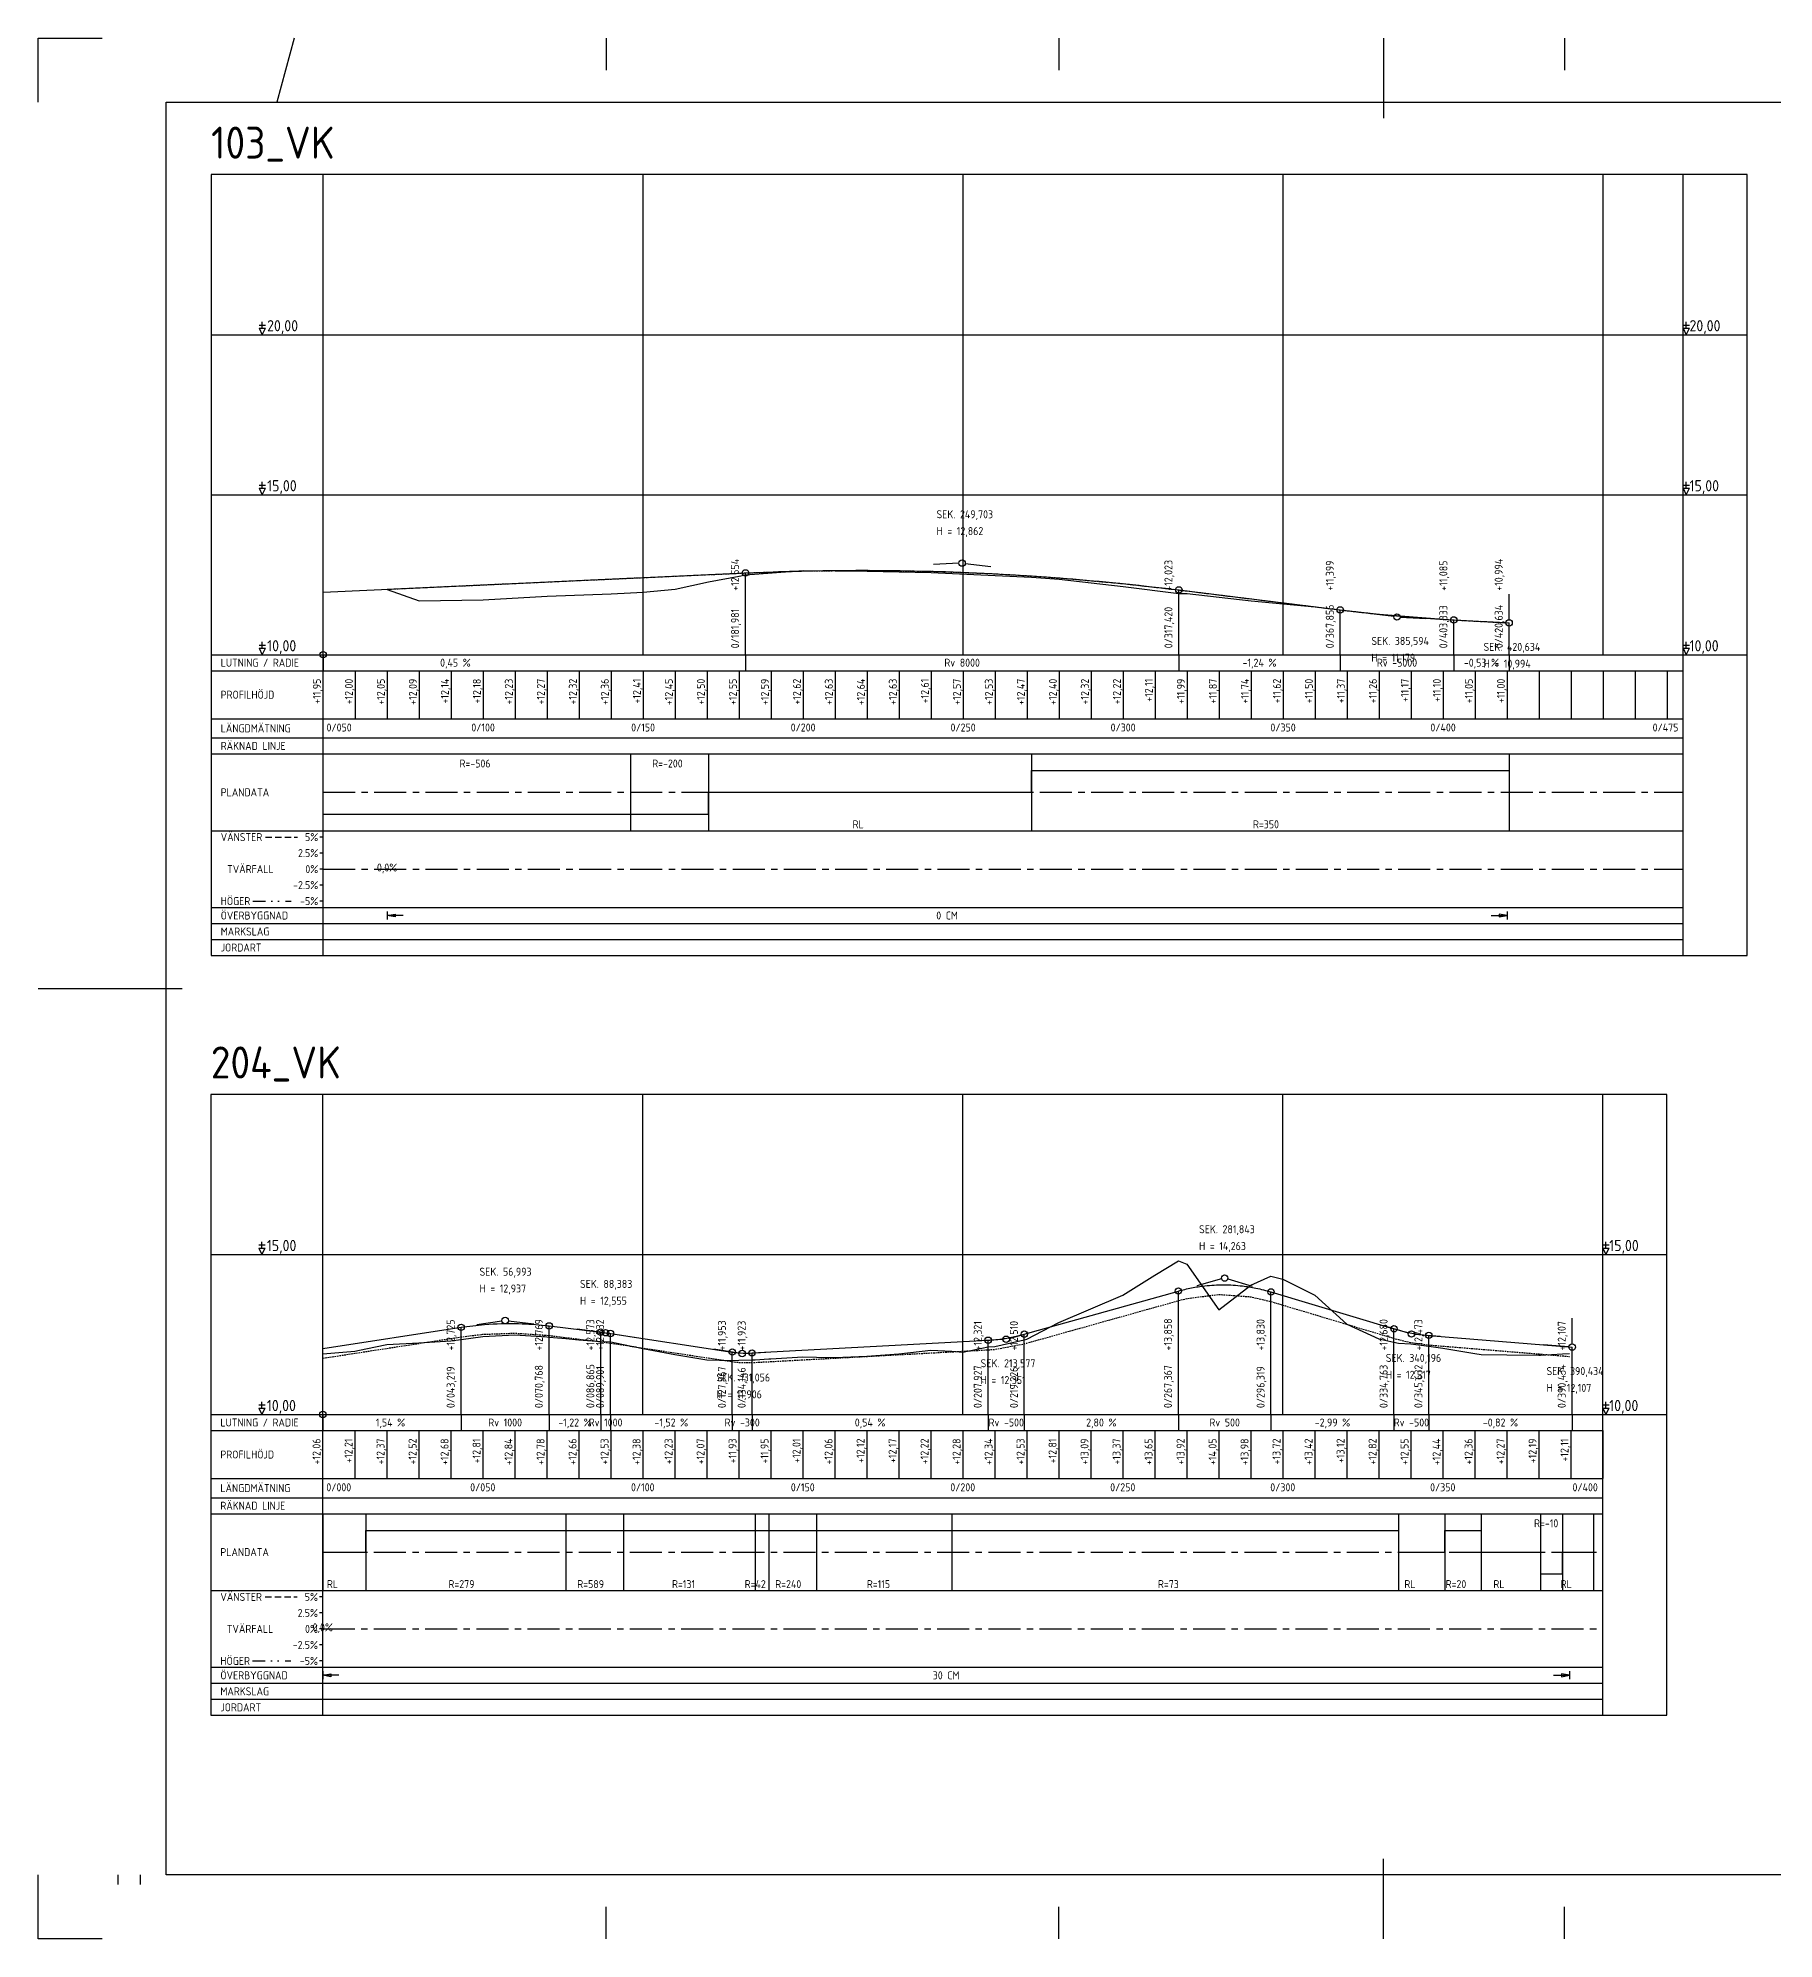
# Model space of a CAD drawing. Header units: metres. Extents: x 120487 to 121328, y 6148780 to 6150080.
# Drawn here: x 120487 to 121029, y 6148780 to 6149374 of the extents above; entities that cross this region are included whole.
import ezdxf
from ezdxf.enums import TextEntityAlignment as Align

# ---------------------------------------------------------------- set-up
doc = ezdxf.new("R2010")
doc.units = ezdxf.units.M
for name, pattern in [('CENTER', [16, 10, -2, 2, -2]), ('DASHED', [0.75, 0.5, -0.25]), ('DASHED_2', [3, 2, -1]), ('DIVIDE', [10, 4, -2, 0, -2, 0, -2])]:
    doc.linetypes.add(name, pattern=pattern)
doc.layers.get('0').update_dxf_attribs({"linetype": 'CONTINUOUS'})
doc.layers.add('_NovapointLsNode', color=7, linetype='CONTINUOUS', plot=False)
for name, color, linetype in [('LP_Modell Overbygningstykkelse', 7, 'CONTINUOUS'), ('M-36-Formular', 1, 'CONTINUOUS'), ('M-36-Formular_CL', 1, 'CENTER'), ('M-36-Formular_Linje', 3, 'CONTINUOUS'), ('M-36-Formular_Text', 1, 'CONTINUOUS'), ('M-36-Mark', 9, 'CONTINUOUS'), ('M-36-Plandata_CL', 3, 'CONTINUOUS'), ('M-36-Ram', 7, 'CONTINUOUS'), ('M-36-Skevning_H', 3, 'DIVIDE'), ('M-36-Skevning_Text', 1, 'CONTINUOUS'), ('M-36-Skevning_V', 1, 'DASHED_2'), ('M-36-terass', 3, 'DASHED'), ('M-36-text', 1, 'CONTINUOUS'), ('M-36-TP_cirkel', 3, 'CONTINUOUS'), ('M-36-TP_linje', 3, 'CONTINUOUS'), ('M-36-TP_text', 1, 'CONTINUOUS'), ('M-36-Vertikalgeometri', 6, 'CONTINUOUS'), ('M-36-VSP_cirkel', 3, 'CONTINUOUS'), ('M-36-VSP_linje', 3, 'CONTINUOUS'), ('M-36-VSP_text', 1, 'CONTINUOUS')]:
    doc.layers.add(name, color=color, linetype=linetype)
doc.styles.add('ISO100', font='ISO100', dxfattribs={"height": 10})
doc.styles.add('P_ISO_25', font='iso.shx', dxfattribs={"height": 4})

# ---------------------------------------------------------------- blocks, each defined once
blk = doc.blocks.new('_A1')
at = {"color": 1}
for p, q in [((0, 574), (0, 594)), ((0, 594), (20, 594)), ((0, 0), (0, 20)), ((25, 17), (25, 20)), ((32, 17), (32, 20)), ((20, 0), (0, 0))]:
    blk.add_line(p, q, dxfattribs=at)
at = {"color": 6}
for p, q in [((80, 594), (74.61, 574)), ((177.5, 594), (177.5, 584)), ((319, 594), (319, 584)), ((420.5, 594), (420.5, 569)), ((477, 594), (477, 584)), ((0, 297), (45, 297)), ((420.5, 0), (420.5, 25)), ((177.5, 0), (177.5, 10)), ((319, 0), (319, 10)), ((477, 0), (477, 10))]:
    blk.add_line(p, q, dxfattribs=at)
at = {"color": 7}
for p, q in [((40, 574), (821, 574)), ((40, 20), (40, 574)), ((821, 20), (40, 20))]:
    blk.add_line(p, q, dxfattribs=at)

msp = doc.modelspace()

# ---------------------------------------------------------------- linework, layer by layer
at = {"layer": '_NovapointLsNode'}
for centre in [(120575.59, 6149180.88), (120575.49, 6148943.46)]:
    msp.add_circle(centre, 1, dxfattribs=at)
at = {"layer": 'LP_Modell Overbygningstykkelse'}
for p, q in [((120595.59, 6149100.63), (120595.59, 6149098.13)), ((120945.59, 6149100.63), (120945.59, 6149098.13)), ((120575.49, 6148863.21), (120575.49, 6148860.71)), ((120965.07, 6148863.21), (120965.07, 6148860.71))]:
    msp.add_line(p, q, dxfattribs=at)
for points in [[(120600.59, 6149099.38), (120595.59, 6149099.38), (120598.09, 6149099.8), (120598.09, 6149098.97), (120595.59, 6149099.38)], [(120940.59, 6149099.38), (120945.59, 6149099.38), (120943.09, 6149099.8), (120943.09, 6149098.97), (120945.59, 6149099.38)], [(120580.49, 6148861.96), (120575.49, 6148861.96), (120577.99, 6148862.38), (120577.99, 6148861.54), (120575.49, 6148861.96)], [(120960.07, 6148861.96), (120965.07, 6148861.96), (120962.57, 6148862.38), (120962.57, 6148861.54), (120965.07, 6148861.96)]]:
    msp.add_lwpolyline(points, dxfattribs=at)
at = {"layer": 'M-36-Formular'}
for p, q in [((120575.59, 6149180.88), (120575.59, 6149330.88)), ((120575.59, 6149086.88), (120575.59, 6149330.88)), ((120675.59, 6149180.88), (120675.59, 6149330.88)), ((120775.59, 6149180.88), (120775.59, 6149330.88)), ((120875.59, 6149180.88), (120875.59, 6149330.88)), ((120975.59, 6149180.88), (120975.59, 6149330.88)), ((121000.59, 6149086.88), (121000.59, 6149330.88)), ((120540.59, 6149280.88), (121020.59, 6149280.88)), ((120540.59, 6149230.88), (121020.59, 6149230.88)), ((120540.59, 6149180.88), (121020.59, 6149180.88)), ((120575.59, 6149180.88), (120575.59, 6149175.88)), ((120707.57, 6149180.88), (120707.57, 6149175.88)), ((120707.57, 6149180.88), (120707.57, 6149175.88)), ((120843.01, 6149180.88), (120843.01, 6149175.88)), ((120843.01, 6149180.88), (120843.01, 6149175.88)), ((120893.44, 6149180.88), (120893.44, 6149175.88)), ((120893.44, 6149180.88), (120893.44, 6149175.88)), ((120928.92, 6149180.88), (120928.92, 6149175.88)), ((120928.92, 6149180.88), (120928.92, 6149175.88)), ((120946.22, 6149180.88), (120946.22, 6149175.88)), ((120540.59, 6149175.88), (121000.59, 6149175.88)), ((120585.59, 6149175.88), (120585.59, 6149160.88)), ((120595.59, 6149175.88), (120595.59, 6149160.88)), ((120605.59, 6149175.88), (120605.59, 6149160.88)), ((120615.59, 6149175.88), (120615.59, 6149160.88)), ((120625.59, 6149175.88), (120625.59, 6149160.88)), ((120635.59, 6149175.88), (120635.59, 6149160.88)), ((120645.59, 6149175.88), (120645.59, 6149160.88)), ((120655.59, 6149175.88), (120655.59, 6149160.88)), ((120665.59, 6149175.88), (120665.59, 6149160.88)), ((120675.59, 6149175.88), (120675.59, 6149160.88)), ((120685.59, 6149175.88), (120685.59, 6149160.88)), ((120695.59, 6149175.88), (120695.59, 6149160.88)), ((120705.59, 6149175.88), (120705.59, 6149160.88)), ((120715.59, 6149175.88), (120715.59, 6149160.88)), ((120725.59, 6149175.88), (120725.59, 6149160.88)), ((120735.59, 6149175.88), (120735.59, 6149160.88)), ((120745.59, 6149175.88), (120745.59, 6149160.88)), ((120755.59, 6149175.88), (120755.59, 6149160.88)), ((120765.59, 6149175.88), (120765.59, 6149160.88)), ((120775.59, 6149175.88), (120775.59, 6149160.88)), ((120785.59, 6149175.88), (120785.59, 6149160.88)), ((120795.59, 6149175.88), (120795.59, 6149160.88)), ((120805.59, 6149175.88), (120805.59, 6149160.88)), ((120815.59, 6149175.88), (120815.59, 6149160.88)), ((120825.59, 6149175.88), (120825.59, 6149160.88)), ((120835.59, 6149175.88), (120835.59, 6149160.88)), ((120845.59, 6149175.88), (120845.59, 6149160.88)), ((120855.59, 6149175.88), (120855.59, 6149160.88)), ((120865.59, 6149175.88), (120865.59, 6149160.88)), ((120875.59, 6149175.88), (120875.59, 6149160.88)), ((120885.59, 6149175.88), (120885.59, 6149160.88)), ((120895.59, 6149175.88), (120895.59, 6149160.88)), ((120905.59, 6149175.88), (120905.59, 6149160.88)), ((120915.59, 6149175.88), (120915.59, 6149160.88)), ((120925.59, 6149175.88), (120925.59, 6149160.88)), ((120935.59, 6149175.88), (120935.59, 6149160.88)), ((120945.59, 6149175.88), (120945.59, 6149160.88)), ((120955.59, 6149175.88), (120955.59, 6149160.88)), ((120965.59, 6149175.88), (120965.59, 6149160.88)), ((120975.59, 6149175.88), (120975.59, 6149160.88)), ((120985.59, 6149175.88), (120985.59, 6149160.88)), ((120995.59, 6149175.88), (120995.59, 6149160.88)), ((120540.59, 6149160.88), (121000.59, 6149160.88)), ((120540.59, 6149154.88), (121000.59, 6149154.88)), ((120540.59, 6149149.88), (121000.59, 6149149.88)), ((120540.59, 6149125.88), (121000.59, 6149125.88)), ((120540.59, 6149101.88), (121000.59, 6149101.88)), ((120540.59, 6149096.88), (121000.59, 6149096.88)), ((120540.59, 6149091.88), (121000.59, 6149091.88)), ((120575.49, 6148943.46), (120575.49, 6149043.46)), ((120575.49, 6148849.46), (120575.49, 6149043.46)), ((120675.49, 6148943.46), (120675.49, 6149043.46)), ((120775.49, 6148943.46), (120775.49, 6149043.46)), ((120875.49, 6148943.46), (120875.49, 6149043.46)), ((120975.49, 6148943.46), (120975.49, 6149043.46)), ((120975.49, 6148849.46), (120975.49, 6149043.46)), ((120540.49, 6148993.46), (120995.49, 6148993.46)), ((120540.49, 6148943.46), (120995.49, 6148943.46)), ((120575.49, 6148943.46), (120575.49, 6148938.46)), ((120618.71, 6148943.46), (120618.71, 6148938.46)), ((120618.71, 6148943.46), (120618.71, 6148938.46)), ((120646.26, 6148943.46), (120646.26, 6148938.46)), ((120646.26, 6148943.46), (120646.26, 6148938.46)), ((120662.35, 6148943.46), (120662.35, 6148938.46)), ((120662.35, 6148943.46), (120662.35, 6148938.46)), ((120665.39, 6148943.46), (120665.39, 6148938.46)), ((120665.39, 6148943.46), (120665.39, 6148938.46)), ((120703.46, 6148943.46), (120703.46, 6148938.46)), ((120703.46, 6148943.46), (120703.46, 6148938.46)), ((120709.63, 6148943.46), (120709.63, 6148938.46)), ((120709.63, 6148943.46), (120709.63, 6148938.46)), ((120783.42, 6148943.46), (120783.42, 6148938.46)), ((120783.42, 6148943.46), (120783.42, 6148938.46)), ((120794.72, 6148943.46), (120794.72, 6148938.46)), ((120794.72, 6148943.46), (120794.72, 6148938.46)), ((120842.86, 6148943.46), (120842.86, 6148938.46)), ((120842.86, 6148943.46), (120842.86, 6148938.46)), ((120871.81, 6148943.46), (120871.81, 6148938.46)), ((120871.81, 6148943.46), (120871.81, 6148938.46)), ((120910.25, 6148943.46), (120910.25, 6148938.46)), ((120910.25, 6148943.46), (120910.25, 6148938.46)), ((120921.12, 6148943.46), (120921.12, 6148938.46)), ((120921.12, 6148943.46), (120921.12, 6148938.46)), ((120965.92, 6148943.46), (120965.92, 6148938.46)), ((120540.49, 6148938.46), (120975.49, 6148938.46)), ((120585.49, 6148938.46), (120585.49, 6148923.46)), ((120595.49, 6148938.46), (120595.49, 6148923.46)), ((120605.49, 6148938.46), (120605.49, 6148923.46)), ((120615.49, 6148938.46), (120615.49, 6148923.46)), ((120625.49, 6148938.46), (120625.49, 6148923.46)), ((120635.49, 6148938.46), (120635.49, 6148923.46)), ((120645.49, 6148938.46), (120645.49, 6148923.46)), ((120655.49, 6148938.46), (120655.49, 6148923.46)), ((120665.49, 6148938.46), (120665.49, 6148923.46)), ((120675.49, 6148938.46), (120675.49, 6148923.46)), ((120685.49, 6148938.46), (120685.49, 6148923.46)), ((120695.49, 6148938.46), (120695.49, 6148923.46)), ((120705.49, 6148938.46), (120705.49, 6148923.46)), ((120715.49, 6148938.46), (120715.49, 6148923.46)), ((120725.49, 6148938.46), (120725.49, 6148923.46)), ((120735.49, 6148938.46), (120735.49, 6148923.46)), ((120745.49, 6148938.46), (120745.49, 6148923.46)), ((120755.49, 6148938.46), (120755.49, 6148923.46)), ((120765.49, 6148938.46), (120765.49, 6148923.46)), ((120775.49, 6148938.46), (120775.49, 6148923.46)), ((120785.49, 6148938.46), (120785.49, 6148923.46)), ((120795.49, 6148938.46), (120795.49, 6148923.46)), ((120805.49, 6148938.46), (120805.49, 6148923.46)), ((120815.49, 6148938.46), (120815.49, 6148923.46)), ((120825.49, 6148938.46), (120825.49, 6148923.46)), ((120835.49, 6148938.46), (120835.49, 6148923.46)), ((120845.49, 6148938.46), (120845.49, 6148923.46)), ((120855.49, 6148938.46), (120855.49, 6148923.46)), ((120865.49, 6148938.46), (120865.49, 6148923.46)), ((120875.49, 6148938.46), (120875.49, 6148923.46)), ((120885.49, 6148938.46), (120885.49, 6148923.46)), ((120895.49, 6148938.46), (120895.49, 6148923.46)), ((120905.49, 6148938.46), (120905.49, 6148923.46)), ((120915.49, 6148938.46), (120915.49, 6148923.46)), ((120925.49, 6148938.46), (120925.49, 6148923.46)), ((120935.49, 6148938.46), (120935.49, 6148923.46)), ((120945.49, 6148938.46), (120945.49, 6148923.46)), ((120955.49, 6148938.46), (120955.49, 6148923.46)), ((120965.49, 6148938.46), (120965.49, 6148923.46)), ((120975.49, 6148938.46), (120975.49, 6148923.46)), ((120540.49, 6148923.46), (120975.49, 6148923.46)), ((120540.49, 6148917.46), (120975.49, 6148917.46)), ((120540.49, 6148912.46), (120975.49, 6148912.46)), ((120540.49, 6148888.46), (120975.49, 6148888.46)), ((120540.49, 6148864.46), (120975.49, 6148864.46)), ((120540.49, 6148859.46), (120975.49, 6148859.46)), ((120540.49, 6148854.46), (120975.49, 6148854.46))]:
    msp.add_line(p, q, dxfattribs=at)
at = {"layer": 'M-36-Formular_CL'}
for p, q in [((120575.59, 6149137.88), (121000.59, 6149137.88)), ((120575.59, 6149123.88), (120574.59, 6149123.88)), ((120575.59, 6149118.88), (120574.59, 6149118.88)), ((120575.59, 6149113.88), (120574.59, 6149113.88)), ((120575.59, 6149113.88), (121000.59, 6149113.88)), ((120575.59, 6149108.88), (120574.59, 6149108.88)), ((120575.59, 6149103.88), (120574.59, 6149103.88)), ((120575.49, 6148900.46), (120975.49, 6148900.46)), ((120575.49, 6148886.46), (120574.49, 6148886.46)), ((120575.49, 6148881.46), (120574.49, 6148881.46)), ((120575.49, 6148876.46), (120574.49, 6148876.46)), ((120575.49, 6148876.46), (120975.49, 6148876.46)), ((120575.49, 6148871.46), (120574.49, 6148871.46)), ((120575.49, 6148866.46), (120574.49, 6148866.46))]:
    msp.add_line(p, q, dxfattribs=at)
at = {"layer": 'M-36-Formular_Linje'}
for p, q in [((120671.7, 6149149.88), (120671.7, 6149125.88)), ((120696.02, 6149149.88), (120696.02, 6149125.88)), ((120796.97, 6149149.88), (120796.97, 6149125.88)), ((120946.23, 6149149.88), (120946.23, 6149125.88)), ((120575.49, 6148912.46), (120575.49, 6148888.46)), ((120588.94, 6148912.46), (120588.94, 6148888.46)), ((120651.42, 6148912.46), (120651.42, 6148888.46)), ((120669.46, 6148912.46), (120669.46, 6148888.46)), ((120710.65, 6148912.46), (120710.65, 6148888.46)), ((120714.86, 6148912.46), (120714.86, 6148888.46)), ((120729.74, 6148912.46), (120729.74, 6148888.46)), ((120772.12, 6148912.46), (120772.12, 6148888.46)), ((120911.68, 6148912.46), (120911.68, 6148888.46)), ((120926.15, 6148912.46), (120926.15, 6148888.46)), ((120937.48, 6148912.46), (120937.48, 6148888.46)), ((120955.98, 6148912.46), (120955.98, 6148888.46)), ((120962.91, 6148912.46), (120962.91, 6148888.46)), ((120972.63, 6148912.46), (120972.63, 6148888.46))]:
    msp.add_line(p, q, dxfattribs=at)
at = {"layer": 'M-36-Formular_Text'}
for p, q in [((120556.59, 6149282.88), (120556.59, 6149284.88)), ((121001.59, 6149282.88), (121001.59, 6149284.88)), ((120555.59, 6149283.88), (120557.59, 6149283.88)), ((120555.59, 6149282.88), (120557.59, 6149282.88)), ((120555.59, 6149282.88), (120556.59, 6149280.88)), ((120556.59, 6149280.88), (120557.59, 6149282.88)), ((121000.59, 6149283.88), (121002.59, 6149283.88)), ((121000.59, 6149282.88), (121002.59, 6149282.88)), ((121000.59, 6149282.88), (121001.59, 6149280.88)), ((121001.59, 6149280.88), (121002.59, 6149282.88)), ((120555.59, 6149233.88), (120557.59, 6149233.88)), ((120555.59, 6149232.88), (120557.59, 6149232.88)), ((120555.59, 6149232.88), (120556.59, 6149230.88)), ((120556.59, 6149232.88), (120556.59, 6149234.88)), ((120556.59, 6149230.88), (120557.59, 6149232.88)), ((121000.59, 6149233.88), (121002.59, 6149233.88)), ((121000.59, 6149232.88), (121002.59, 6149232.88)), ((121000.59, 6149232.88), (121001.59, 6149230.88)), ((121001.59, 6149232.88), (121001.59, 6149234.88)), ((121001.59, 6149230.88), (121002.59, 6149232.88)), ((120555.59, 6149183.88), (120557.59, 6149183.88)), ((120556.59, 6149182.88), (120556.59, 6149184.88)), ((121000.59, 6149183.88), (121002.59, 6149183.88)), ((121001.59, 6149182.88), (121001.59, 6149184.88)), ((120555.59, 6149182.88), (120557.59, 6149182.88)), ((120555.59, 6149182.88), (120556.59, 6149180.88)), ((120556.59, 6149180.88), (120557.59, 6149182.88)), ((121000.59, 6149182.88), (121002.59, 6149182.88)), ((121000.59, 6149182.88), (121001.59, 6149180.88)), ((121001.59, 6149180.88), (121002.59, 6149182.88)), ((120555.49, 6148996.46), (120557.49, 6148996.46)), ((120555.49, 6148995.46), (120557.49, 6148995.46)), ((120555.49, 6148995.46), (120556.49, 6148993.46)), ((120556.49, 6148995.46), (120556.49, 6148997.46)), ((120556.49, 6148993.46), (120557.49, 6148995.46)), ((120975.49, 6148996.46), (120977.49, 6148996.46)), ((120975.49, 6148995.46), (120977.49, 6148995.46)), ((120975.49, 6148995.46), (120976.49, 6148993.46)), ((120976.49, 6148995.46), (120976.49, 6148997.46)), ((120976.49, 6148993.46), (120977.49, 6148995.46)), ((120555.49, 6148946.46), (120557.49, 6148946.46)), ((120555.49, 6148945.46), (120557.49, 6148945.46)), ((120555.49, 6148945.46), (120556.49, 6148943.46)), ((120556.49, 6148945.46), (120556.49, 6148947.46)), ((120556.49, 6148943.46), (120557.49, 6148945.46)), ((120975.49, 6148946.46), (120977.49, 6148946.46)), ((120975.49, 6148945.46), (120977.49, 6148945.46)), ((120975.49, 6148945.46), (120976.49, 6148943.46)), ((120976.49, 6148945.46), (120976.49, 6148947.46)), ((120976.49, 6148943.46), (120977.49, 6148945.46))]:
    msp.add_line(p, q, dxfattribs=at)
at = {"layer": 'M-36-Mark', "flags": 128}
for points in [[(120595.59, 6149201.21), (120605.59, 6149197.74), (120625.59, 6149198.04), (120645.59, 6149199.13), (120665.59, 6149199.94), (120671.7, 6149200.24), (120675.59, 6149200.38), (120685.59, 6149201.39), (120696.03, 6149203.69), (120705.59, 6149205.43), (120707.57, 6149205.79), (120725.59, 6149207.17), (120745.59, 6149206.95), (120765.59, 6149206.55), (120785.59, 6149205.64), (120796.97, 6149205.15), (120805.59, 6149204.48), (120825.59, 6149202.19), (120843.01, 6149200.04), (120845.59, 6149199.99), (120865.59, 6149197.66), (120885.59, 6149195.84), (120893.45, 6149194.91), (120905.59, 6149193.56), (120925.59, 6149191.95), (120928.92, 6149191.73), (120945.59, 6149190.82)], [(120575.49, 6148962.4), (120585.49, 6148963.22), (120588.94, 6148963.94), (120595.49, 6148965.33), (120605.49, 6148965.82), (120615.49, 6148966.51), (120618.71, 6148966.92), (120625.49, 6148967.83), (120635.49, 6148968.32), (120645.49, 6148967.75), (120646.26, 6148967.67), (120651.42, 6148967.16), (120655.49, 6148966.78), (120662.36, 6148966.32), (120665.39, 6148966.17), (120665.49, 6148966.16), (120669.46, 6148965.33), (120675.49, 6148964.11), (120685.49, 6148962.21), (120695.49, 6148960.54), (120703.46, 6148960.36), (120705.49, 6148960.4), (120709.64, 6148960.53), (120710.65, 6148960.57), (120714.86, 6148960.84), (120715.49, 6148960.89), (120725.49, 6148961.47), (120729.74, 6148961.35), (120735.49, 6148961.25), (120745.49, 6148961.65), (120755.49, 6148962.42), (120765.49, 6148963.56), (120772.12, 6148963.26), (120775.49, 6148962.9), (120783.42, 6148964.63), (120785.49, 6148964.74), (120794.72, 6148966.84), (120795.49, 6148966.99), (120805.49, 6148972.2), (120815.49, 6148976.48), (120825.49, 6148980.73), (120835.49, 6148986.96), (120842.86, 6148991.49), (120845.49, 6148990.45), (120855.49, 6148976.12), (120865.49, 6148983.89), (120871.81, 6148986.65), (120875.49, 6148985.75), (120885.49, 6148980.75), (120895.49, 6148971.64), (120905.49, 6148967.15), (120910.25, 6148966.06), (120911.68, 6148965.74), (120915.49, 6148965.52), (120921.12, 6148964.77), (120925.49, 6148964.18), (120926.15, 6148964.09), (120935.49, 6148962.49), (120937.48, 6148962.26), (120945.49, 6148962.12), (120955.49, 6148962.03), (120955.98, 6148962.03), (120962.91, 6148962.38), (120965.07, 6148962.47)]]:
    msp.add_lwpolyline(points, dxfattribs=at)
at = {"layer": 'M-36-Plandata_CL'}
for points in [[(120575.59, 6149131.08), (120671.7, 6149131.08), (120671.7, 6149131.08), (120696.02, 6149131.08), (120696.02, 6149137.88), (120796.97, 6149137.88), (120796.97, 6149144.68), (120946.23, 6149144.68)], [(120575.49, 6148900.46), (120588.94, 6148900.46), (120588.94, 6148907.26), (120651.42, 6148907.26), (120651.42, 6148907.26), (120669.46, 6148907.26), (120669.46, 6148907.26), (120710.65, 6148907.26), (120710.65, 6148907.26), (120714.86, 6148907.26), (120714.86, 6148907.26), (120729.74, 6148907.26), (120729.74, 6148907.26), (120772.12, 6148907.26), (120772.12, 6148907.26), (120911.68, 6148907.26), (120911.68, 6148900.46), (120926.15, 6148900.46), (120926.15, 6148907.26), (120937.48, 6148907.26), (120937.48, 6148900.46), (120955.98, 6148900.46), (120955.98, 6148893.66), (120962.91, 6148893.66), (120962.91, 6148900.46), (120972.63, 6148900.46)]]:
    msp.add_lwpolyline(points, dxfattribs=at)
at = {"layer": 'M-36-Ram'}
for points in [[(120540.59, 6149086.88), (121020.59, 6149086.88), (121020.59, 6149330.88), (120540.59, 6149330.88)], [(120540.49, 6148849.46), (120995.49, 6148849.46), (120995.49, 6149043.46), (120540.49, 6149043.46)]]:
    msp.add_lwpolyline(points, close=True, dxfattribs=at)
at = {"layer": 'M-36-Skevning_H'}
for p, q in [((120553.59, 6149103.88), (120565.59, 6149103.88)), ((120553.49, 6148866.46), (120565.49, 6148866.46))]:
    msp.add_line(p, q, dxfattribs=at)
for points in [[(120595.59, 6149113.88), (120595.59, 6149113.88), (120595.92, 6149113.88), (120595.25, 6149113.88), (120595.59, 6149113.88)], [(120595.59, 6149113.88), (120595.59, 6149113.88)], [(120575.49, 6148876.46), (120575.49, 6148876.46), (120575.82, 6148876.46), (120575.16, 6148876.46), (120575.49, 6148876.46)], [(120575.49, 6148876.46), (120575.49, 6148876.46)]]:
    msp.add_lwpolyline(points, dxfattribs=at)
at = {"layer": 'M-36-Skevning_V'}
for p, q in [((120557.59, 6149123.88), (120567.59, 6149123.88)), ((120557.49, 6148886.46), (120567.49, 6148886.46))]:
    msp.add_line(p, q, dxfattribs=at)
for points in [[(120595.59, 6149113.88), (120595.59, 6149113.88), (120595.92, 6149113.88), (120595.25, 6149113.88), (120595.59, 6149113.88)], [(120595.59, 6149113.88), (120595.59, 6149113.88)], [(120575.49, 6148876.46), (120575.49, 6148876.46), (120575.82, 6148876.46), (120575.16, 6148876.46), (120575.49, 6148876.46)], [(120575.49, 6148876.46), (120575.49, 6148876.46)]]:
    msp.add_lwpolyline(points, dxfattribs=at)
at = {"layer": 'M-36-terass', "flags": 128}
for points in [[(120595.59, 6149201.34), (120605.59, 6149201.79), (120625.59, 6149202.7), (120645.59, 6149203.61), (120665.59, 6149204.52), (120671.7, 6149204.8), (120675.59, 6149204.97), (120685.59, 6149205.43), (120696.03, 6149205.9), (120705.59, 6149206.34), (120707.57, 6149206.43), (120725.59, 6149207.04), (120745.59, 6149207.25), (120765.59, 6149206.96), (120785.59, 6149206.17), (120796.97, 6149205.49), (120805.59, 6149204.88), (120825.59, 6149203.09), (120843.01, 6149201.12), (120845.59, 6149200.8), (120865.59, 6149198.32), (120885.59, 6149195.84), (120893.45, 6149194.87), (120905.59, 6149193.51), (120925.59, 6149191.92), (120928.92, 6149191.74), (120945.59, 6149190.85)], [(120575.49, 6148961.06), (120585.49, 6148962.59), (120588.94, 6148963.13), (120595.49, 6148964.13), (120605.49, 6148965.67), (120615.49, 6148967.21), (120618.71, 6148967.71), (120625.49, 6148968.52), (120635.49, 6148968.88), (120645.49, 6148968.24), (120646.26, 6148968.15), (120651.42, 6148967.52), (120655.49, 6148967.03), (120662.36, 6148966.19), (120665.39, 6148965.78), (120665.49, 6148965.76), (120669.46, 6148965.16), (120675.49, 6148964.24), (120685.49, 6148962.72), (120695.49, 6148961.2), (120703.46, 6148959.99), (120705.49, 6148959.75), (120709.64, 6148959.69), (120710.65, 6148959.74), (120714.86, 6148959.97), (120715.49, 6148960), (120725.49, 6148960.54), (120729.74, 6148960.77), (120735.49, 6148961.08), (120745.49, 6148961.62), (120755.49, 6148962.16), (120765.49, 6148962.7), (120772.12, 6148963.06), (120775.49, 6148963.24), (120783.42, 6148963.67), (120785.49, 6148963.82), (120794.72, 6148965.56), (120795.49, 6148965.77), (120805.49, 6148968.57), (120815.49, 6148971.37), (120825.49, 6148974.17), (120835.49, 6148976.97), (120842.86, 6148979.04), (120845.49, 6148979.71), (120855.49, 6148980.98), (120865.49, 6148980.25), (120871.81, 6148978.76), (120875.49, 6148977.66), (120885.49, 6148974.67), (120895.49, 6148971.67), (120905.49, 6148968.68), (120910.25, 6148967.26), (120911.68, 6148966.85), (120915.49, 6148965.97), (120921.12, 6148965.19), (120925.49, 6148964.83), (120926.15, 6148964.78), (120935.49, 6148964.01), (120937.48, 6148963.85), (120945.49, 6148963.2), (120955.49, 6148962.38), (120955.98, 6148962.34), (120962.91, 6148961.77), (120965.07, 6148961.6)]]:
    msp.add_lwpolyline(points, dxfattribs=at)
at = {"layer": 'M-36-TP_cirkel'}
for centre in [(120707.57, 6149206.43), (120843.01, 6149201.12), (120893.44, 6149194.87), (120928.92, 6149191.74), (120946.22, 6149190.82), (120842.86, 6148982.04), (120871.81, 6148981.76), (120618.71, 6148970.71), (120646.26, 6148971.15), (120662.35, 6148969.19), (120665.39, 6148968.78), (120794.72, 6148968.56), (120910.25, 6148970.26), (120703.46, 6148962.99), (120709.63, 6148962.69), (120783.42, 6148966.67), (120921.12, 6148968.19), (120965.92, 6148964.53)]:
    msp.add_circle(centre, 1, dxfattribs=at)
at = {"layer": 'M-36-TP_linje'}
for p, q in [((120707.57, 6149180.88), (120707.57, 6149206.43)), ((120843.01, 6149180.88), (120843.01, 6149201.12)), ((120893.44, 6149180.88), (120893.44, 6149194.87)), ((120928.92, 6149180.88), (120928.92, 6149191.74)), ((120946.22, 6149180.88), (120946.22, 6149190.82)), ((120842.86, 6148943.46), (120842.86, 6148982.04)), ((120871.81, 6148943.46), (120871.81, 6148981.76)), ((120618.71, 6148943.46), (120618.71, 6148970.71)), ((120646.26, 6148943.46), (120646.26, 6148971.15)), ((120910.25, 6148943.46), (120910.25, 6148970.26)), ((120662.35, 6148943.46), (120662.35, 6148969.19)), ((120665.39, 6148943.46), (120665.39, 6148968.78)), ((120783.42, 6148943.46), (120783.42, 6148966.67)), ((120794.72, 6148943.46), (120794.72, 6148968.56)), ((120921.12, 6148943.46), (120921.12, 6148968.19)), ((120965.92, 6148943.46), (120965.92, 6148964.53)), ((120703.46, 6148943.46), (120703.46, 6148962.99)), ((120709.63, 6148943.46), (120709.63, 6148962.69))]:
    msp.add_line(p, q, dxfattribs=at)
at = {"layer": 'M-36-Vertikalgeometri'}
for points in [[(120575.59, 6149200.43), (120707.57, 6149206.43, -0.017272), (120762.85, 6149207.03, -0.012052), (120801.55, 6149205.18, -0.010235), (120834.71, 6149202.1, -0.002538), (120843.01, 6149201.12), (120893.44, 6149194.87, 0.010695), (120915.16, 6149192.65, 0.006833), (120928.92, 6149191.74), (120946.22, 6149190.82)], [(120575.49, 6148964.06), (120618.71, 6148970.71, -0.017906), (120626.02, 6148971.56, -0.026676), (120636.7, 6148971.86, -0.020939), (120645.13, 6148971.28, -0.002756), (120646.26, 6148971.15), (120662.35, 6148969.19, -0.007384), (120665.39, 6148968.78), (120703.46, 6148962.99, 0.027997), (120706.86, 6148962.66, 0.023117), (120709.63, 6148962.69), (120783.42, 6148966.67, 0.023842), (120788.26, 6148967.16, 0.018598), (120792.18, 6148967.91, 0.011557), (120794.72, 6148968.56), (120842.86, 6148982.04, -0.019053), (120846.99, 6148983.02, -0.019958), (120851.13, 6148983.67, -0.029409), (120857.04, 6148984, -0.029372), (120862.95, 6148983.63, -0.019891), (120867.08, 6148982.95, -0.02167), (120871.81, 6148981.76), (120910.25, 6148970.26, 0.016067), (120913.8, 6148969.32, 0.018963), (120917.79, 6148968.57, 0.016317), (120921.12, 6148968.19), (120965.92, 6148964.53)]]:
    msp.add_lwpolyline(points, format="xyb", dxfattribs=at)
at = {"layer": 'M-36-VSP_cirkel'}
for centre in [(120775.29, 6149209.5), (120911.18, 6149192.67), (120946.22, 6149190.82), (120857.33, 6148986.09), (120632.48, 6148972.83), (120663.87, 6148969.01), (120915.69, 6148968.63), (120706.55, 6148962.52), (120789.07, 6148966.97), (120965.92, 6148964.53)]:
    msp.add_circle(centre, 1, dxfattribs=at)
at = {"layer": 'M-36-VSP_linje'}
for p, q in [((120774.29, 6149209.46), (120766.3, 6149209.1)), ((120776.28, 6149209.38), (120784.22, 6149208.4)), ((120946.22, 6149191.82), (120946.22, 6149199.82)), ((120910.19, 6149192.8), (120902.25, 6149193.78)), ((120912.18, 6149192.62), (120920.17, 6149192.2)), ((120945.22, 6149190.87), (120937.23, 6149191.3)), ((120856.37, 6148985.82), (120848.67, 6148983.66)), ((120858.29, 6148985.81), (120865.95, 6148983.51)), ((120631.49, 6148972.67), (120623.59, 6148971.46)), ((120633.48, 6148972.7), (120641.42, 6148971.74)), ((120662.88, 6148969.13), (120654.94, 6148970.09)), ((120790.03, 6148967.24), (120797.73, 6148969.4)), ((120914.73, 6148968.92), (120907.06, 6148971.21)), ((120965.92, 6148965.53), (120965.92, 6148973.53)), ((120664.86, 6148968.86), (120672.77, 6148967.65)), ((120705.56, 6148962.67), (120697.65, 6148963.87)), ((120788.07, 6148966.92), (120780.08, 6148966.49)), ((120916.68, 6148968.55), (120924.66, 6148967.9)), ((120964.93, 6148964.61), (120956.95, 6148965.26)), ((120707.54, 6148962.57), (120715.53, 6148963))]:
    msp.add_line(p, q, dxfattribs=at)

# ---------------------------------------------------------------- block references
msp.add_blockref('_A1', (120486.5, 6148779.57))

# ---------------------------------------------------------------- texts
at = {"layer": 'M-36-Formular_Text', "style": 'P_ISO_25'}
for s, p in [('20,00', (120558.09, 6149280.88)), ('20,00', (121002.59, 6149280.88)), ('15,00', (120558.09, 6149230.88)), ('15,00', (121002.59, 6149230.88)), ('10,00', (120558.09, 6149180.88)), ('10,00', (121002.59, 6149180.88)), ('15,00', (120557.99, 6148993.46)), ('15,00', (120977.49, 6148993.46)), ('10,00', (120557.99, 6148943.46)), ('10,00', (120977.49, 6148943.46))]:
    msp.add_text(s, height=3.5, dxfattribs=at).set_placement(p, align=Align.BOTTOM_LEFT)
for s, p in [('LUTNING / RADIE', (120543.59, 6149178.38)), ('RÄKNAD LINJE', (120543.59, 6149152.38)), ('PLANDATA', (120543.59, 6149137.88)), ('VÄNSTER', (120543.59, 6149123.88)), ('TVÄRFALL', (120545.59, 6149113.88)), ('HÖGER', (120543.59, 6149103.88)), ('ÖVERBYGGNAD', (120543.59, 6149099.38)), ('MARKSLAG', (120543.59, 6149094.38)), ('JORDART', (120543.59, 6149089.38)), ('LUTNING / RADIE', (120543.49, 6148940.96)), ('RÄKNAD LINJE', (120543.49, 6148914.96)), ('PLANDATA', (120543.49, 6148900.46)), ('VÄNSTER', (120543.49, 6148886.46)), ('TVÄRFALL', (120545.49, 6148876.46)), ('HÖGER', (120543.49, 6148866.46)), ('ÖVERBYGGNAD', (120543.49, 6148861.96)), ('MARKSLAG', (120543.49, 6148856.96)), ('JORDART', (120543.49, 6148851.96))]:
    msp.add_text(s, height=2.5, dxfattribs=at).set_placement(p, align=Align.MIDDLE_LEFT)
for s, p in [('5%', (120574.09, 6149123.88)), ('2.5%', (120574.09, 6149118.88)), ('0%', (120574.09, 6149113.88)), ('-2.5%', (120574.09, 6149108.88)), ('-5%', (120574.09, 6149103.88)), ('5%', (120573.99, 6148886.46)), ('2.5%', (120573.99, 6148881.46)), ('0%', (120573.99, 6148876.46)), ('-2.5%', (120573.99, 6148871.46)), ('-5%', (120573.99, 6148866.46))]:
    msp.add_text(s, height=2.5, dxfattribs=at).set_placement(p, align=Align.MIDDLE_RIGHT)
at = {"layer": 'M-36-Ram', "style": 'ISO100'}
for s, p in [('103_VK', (120540.59, 6149340.88)), ('204_VK', (120540.49, 6149053.46))]:
    msp.add_text(s, height=10, dxfattribs=at).set_placement(p, align=Align.MIDDLE_LEFT)
at = {"layer": 'M-36-Skevning_Text', "style": 'P_ISO_25'}
for p in [(120595.59, 6149114.38), (120595.59, 6149114.38), (120575.49, 6148876.96), (120575.49, 6148876.96)]:
    msp.add_text('0,0%', height=2.5, dxfattribs=at).set_placement(p, align=Align.MIDDLE_CENTER)
at = {"layer": 'M-36-text', "style": 'P_ISO_25'}
for s, p in [('0,45 %', (120616.94, 6149178.38)), ('Rv 8000', (120775.29, 6149178.38)), ('-1,24 %', (120868.22, 6149178.38)), ('Rv -5000', (120911.18, 6149178.38)), ('-0,53 %', (120937.57, 6149178.38)), ('0 CM', (120770.59, 6149099.38)), ('1,54 %', (120596.66, 6148940.96)), ('Rv 1000', (120632.48, 6148940.96)), ('-1,22 %', (120654.31, 6148940.96)), ('Rv 1000', (120663.87, 6148940.96)), ('-1,52 %', (120684.42, 6148940.96)), ('Rv -300', (120706.55, 6148940.96)), ('0,54 %', (120746.53, 6148940.96)), ('Rv -500', (120789.07, 6148940.96)), ('2,80 %', (120818.79, 6148940.96)), ('Rv 500', (120857.33, 6148940.96)), ('-2,99 %', (120891.03, 6148940.96)), ('Rv -500', (120915.69, 6148940.96)), ('-0,82 %', (120943.52, 6148940.96)), ('30 CM', (120770.28, 6148861.96))]:
    msp.add_text(s, height=2.5, dxfattribs=at).set_placement(p, align=Align.MIDDLE_CENTER)
for s, p in [('+11,95', (120574.89, 6149173.38)), ('+12,00', (120584.89, 6149173.38)), ('+12,05', (120594.89, 6149173.38)), ('+12,09', (120604.89, 6149173.38)), ('+12,14', (120614.89, 6149173.38)), ('+12,18', (120624.89, 6149173.38)), ('+12,23', (120634.89, 6149173.38)), ('+12,27', (120644.89, 6149173.38)), ('+12,32', (120654.89, 6149173.38)), ('+12,36', (120664.89, 6149173.38)), ('+12,41', (120674.89, 6149173.38)), ('+12,45', (120684.89, 6149173.38)), ('+12,50', (120694.89, 6149173.38)), ('+12,55', (120704.89, 6149173.38)), ('+12,59', (120714.89, 6149173.38)), ('+12,62', (120724.89, 6149173.38)), ('+12,63', (120734.89, 6149173.38)), ('+12,64', (120744.89, 6149173.38)), ('+12,63', (120754.89, 6149173.38)), ('+12,61', (120764.89, 6149173.38)), ('+12,57', (120774.89, 6149173.38)), ('+12,53', (120784.89, 6149173.38)), ('+12,47', (120794.89, 6149173.38)), ('+12,40', (120804.89, 6149173.38)), ('+12,32', (120814.89, 6149173.38)), ('+12,22', (120824.89, 6149173.38)), ('+12,11', (120834.89, 6149173.38)), ('+11,99', (120844.89, 6149173.38)), ('+11,87', (120854.89, 6149173.38)), ('+11,74', (120864.89, 6149173.38)), ('+11,62', (120874.89, 6149173.38)), ('+11,50', (120884.89, 6149173.38)), ('+11,37', (120894.89, 6149173.38)), ('+11,26', (120904.89, 6149173.38)), ('+11,17', (120914.89, 6149173.38)), ('+11,10', (120924.89, 6149173.38)), ('+11,05', (120934.89, 6149173.38)), ('+11,00', (120944.89, 6149173.38)), ('+12,06', (120574.79, 6148935.96)), ('+12,21', (120584.79, 6148935.96)), ('+12,37', (120594.79, 6148935.96)), ('+12,52', (120604.79, 6148935.96)), ('+12,68', (120614.79, 6148935.96)), ('+12,81', (120624.79, 6148935.96)), ('+12,84', (120634.79, 6148935.96)), ('+12,78', (120644.79, 6148935.96)), ('+12,66', (120654.79, 6148935.96)), ('+12,53', (120664.79, 6148935.96)), ('+12,38', (120674.79, 6148935.96)), ('+12,23', (120684.79, 6148935.96)), ('+12,07', (120694.79, 6148935.96)), ('+11,93', (120704.79, 6148935.96)), ('+11,95', (120714.79, 6148935.96)), ('+12,01', (120724.79, 6148935.96)), ('+12,06', (120734.79, 6148935.96)), ('+12,12', (120744.79, 6148935.96)), ('+12,17', (120754.79, 6148935.96)), ('+12,22', (120764.79, 6148935.96)), ('+12,28', (120774.79, 6148935.96)), ('+12,34', (120784.79, 6148935.96)), ('+12,53', (120794.79, 6148935.96)), ('+12,81', (120804.79, 6148935.96)), ('+13,09', (120814.79, 6148935.96)), ('+13,37', (120824.79, 6148935.96)), ('+13,65', (120834.79, 6148935.96)), ('+13,92', (120844.79, 6148935.96)), ('+14,05', (120854.79, 6148935.96)), ('+13,98', (120864.79, 6148935.96)), ('+13,72', (120874.79, 6148935.96)), ('+13,42', (120884.79, 6148935.96)), ('+13,12', (120894.79, 6148935.96)), ('+12,82', (120904.79, 6148935.96)), ('+12,55', (120914.79, 6148935.96)), ('+12,44', (120924.79, 6148935.96)), ('+12,36', (120934.79, 6148935.96)), ('+12,27', (120944.79, 6148935.96)), ('+12,19', (120954.79, 6148935.96)), ('+12,11', (120964.79, 6148935.96))]:
    msp.add_text(s, height=2.5, rotation=90.01167, dxfattribs=at).set_placement(p, align=Align.RIGHT)
for s, p in [('PROFILHÖJD', (120543.59, 6149168.38)), ('LÄNGDMÄTNING', (120543.59, 6149157.88)), ('PROFILHÖJD', (120543.49, 6148930.96)), ('LÄNGDMÄTNING', (120543.49, 6148920.46))]:
    msp.add_text(s, height=2.5, dxfattribs=at).set_placement(p, align=Align.MIDDLE_LEFT)
for s, p in [('0/050', (120580.59, 6149156.88)), ('0/100', (120625.59, 6149156.88)), ('0/150', (120675.59, 6149156.88)), ('0/200', (120725.59, 6149156.88)), ('0/250', (120775.59, 6149156.88)), ('0/300', (120825.59, 6149156.88)), ('0/350', (120875.59, 6149156.88)), ('0/400', (120925.59, 6149156.88)), ('0/475', (120995.09, 6149156.88)), ('0/000', (120580.49, 6148919.46)), ('0/050', (120625.49, 6148919.46)), ('0/100', (120675.49, 6148919.46)), ('0/150', (120725.49, 6148919.46)), ('0/200', (120775.49, 6148919.46)), ('0/250', (120825.49, 6148919.46)), ('0/300', (120875.49, 6148919.46)), ('0/350', (120925.49, 6148919.46)), ('0/400', (120969.99, 6148919.46))]:
    msp.add_text(s, height=2.5, dxfattribs=at).set_placement(p, align=Align.CENTER)
for s, p in [('R=-506', (120618.22, 6149145.63)), ('R=-200', (120678.44, 6149145.63)), ('RL', (120741.07, 6149126.63)), ('R=350', (120866.17, 6149126.63)), ('R=-10', (120954.02, 6148908.21)), ('RL', (120576.79, 6148889.21)), ('R=279', (120614.76, 6148889.21)), ('R=589', (120655.02, 6148889.21)), ('R=131', (120684.63, 6148889.21)), ('R=42', (120707.33, 6148889.21)), ('R=240', (120716.88, 6148889.21)), ('R=115', (120745.51, 6148889.21)), ('R=73', (120836.48, 6148889.21)), ('RL', (120913.49, 6148889.21)), ('R=20', (120926.39, 6148889.21)), ('RL', (120941.31, 6148889.21)), ('RL', (120962.34, 6148889.21))]:
    msp.add_text(s, height=2.5, dxfattribs=at).set_placement(p)
at = {"layer": 'M-36-TP_text', "style": 'P_ISO_25'}
for s, p in [('+12,554', (120705.57, 6149200.88)), ('+12,023', (120841.01, 6149200.88)), ('+11,399', (120891.44, 6149200.88)), ('+11,085', (120926.92, 6149200.88)), ('+10,994', (120944.22, 6149200.88)), ('0/317,420', (120841.01, 6149182.88)), ('0/367,856', (120891.44, 6149182.88)), ('0/403,333', (120926.92, 6149182.88)), ('0/420,634', (120944.22, 6149182.88)), ('0/181,981', (120705.57, 6149182.88)), ('+12,725', (120616.71, 6148963.46)), ('+12,769', (120644.26, 6148963.46)), ('+12,573', (120660.35, 6148963.46)), ('+12,532', (120663.39, 6148963.46)), ('+11,953', (120701.46, 6148963.46)), ('+11,923', (120707.63, 6148963.46)), ('+12,321', (120781.42, 6148963.46)), ('+12,510', (120792.72, 6148963.46)), ('+13,858', (120840.86, 6148963.46)), ('+13,830', (120869.81, 6148963.46)), ('+12,680', (120908.25, 6148963.46)), ('+12,473', (120919.12, 6148963.46)), ('+12,107', (120963.92, 6148963.46)), ('0/043,219', (120616.71, 6148945.46)), ('0/070,768', (120644.26, 6148945.46)), ('0/086,865', (120660.35, 6148945.46)), ('0/089,901', (120663.39, 6148945.46)), ('0/127,967', (120701.46, 6148945.46)), ('0/134,146', (120707.63, 6148945.46)), ('0/207,927', (120781.42, 6148945.46)), ('0/219,226', (120792.72, 6148945.46)), ('0/267,367', (120840.86, 6148945.46)), ('0/296,319', (120869.81, 6148945.46)), ('0/334,763', (120908.25, 6148945.46)), ('0/345,632', (120919.12, 6148945.46)), ('0/390,434', (120963.92, 6148945.46))]:
    msp.add_text(s, height=2.5, rotation=90.01167, dxfattribs=at).set_placement(p)
at = {"layer": 'M-36-VSP_text', "style": 'P_ISO_25'}
for s, p in [('SEK. 249,703', (120767.29, 6149223.5)), ('H = 12,862', (120767.29, 6149218.25)), ('SEK. 385,594', (120903.18, 6149183.92)), ('SEK. 420,634', (120938.22, 6149182.07)), ('H = 11,179', (120903.18, 6149178.67)), ('H = 10,994', (120938.22, 6149176.82)), ('SEK. 281,843', (120849.33, 6149000.09)), ('H = 14,263', (120849.33, 6148994.84)), ('SEK. 56,993', (120624.48, 6148986.83)), ('H = 12,937', (120624.48, 6148981.58)), ('SEK. 88,383', (120655.87, 6148983.01)), ('H = 12,555', (120655.87, 6148977.76)), ('SEK. 213,577', (120781.07, 6148958.22)), ('SEK. 340,196', (120907.69, 6148959.88)), ('SEK. 390,434', (120957.92, 6148955.78)), ('SEK. 131,056', (120698.55, 6148953.77)), ('H = 12,351', (120781.07, 6148952.97)), ('H = 12,517', (120907.69, 6148954.63)), ('H = 12,107', (120957.92, 6148950.53)), ('H = 11,906', (120698.55, 6148948.52))]:
    msp.add_text(s, height=2.5, dxfattribs=at).set_placement(p)

doc.saveas('drawing.dxf')
